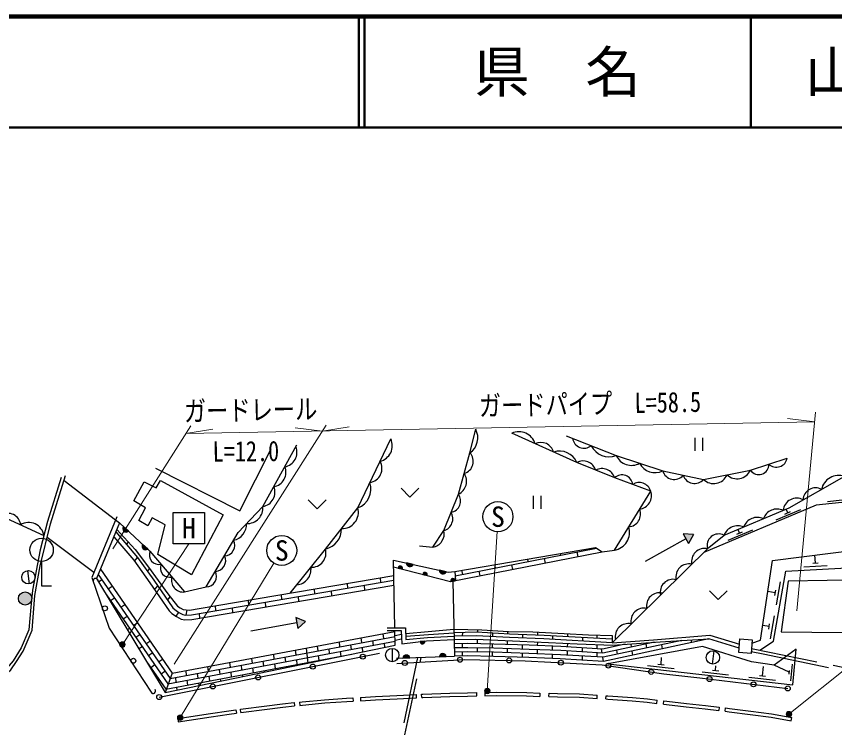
# Model space of a CAD drawing. Units: millimetres at full size, sheet at 1:1000; details may follow other scales. Extents: x 40000 to 680000, y 20000 to 380000.
# Drawn here: x 266949 to 340549, y 316022 to 380000 of the extents above; entities that cross this region are included whole.
import ezdxf
from ezdxf.enums import TextEntityAlignment as Align

# ---------------------------------------------------------------- set-up
doc = ezdxf.new("R2010")
doc.units = ezdxf.units.MM
doc.header["$LTSCALE"] = 1000
doc.linetypes.add('DASHED', pattern=[7.5, 6, -1.5])
for name, color, linetype, lineweight in [('M-BGD', 7, 'Continuous', 25), ('M-STR-HTXT', 7, 'Continuous', 13), ('M-STR-STRC', 7, 'Continuous', 25), ('M-TTL', 2, 'Continuous', 140), ('M-TTL-LINE', 7, 'Continuous', 50)]:
    doc.layers.add(name, color=color, linetype=linetype, lineweight=lineweight)
doc.layers.add('M-TTL-TXT', color=7, linetype='Continuous')
doc.styles.add('ＭＳ ゴシック', font='')
doc.styles.get('ＭＳ ゴシック').set_extended_font_data('MS Gothic')

msp = doc.modelspace()

# ---------------------------------------------------------------- hatches: boundary and pattern name
at = {"layer": 'M-BGD'}
for points in [[(276567, 334106), (277027, 333682, -0.84072)], [(327403, 332577), (327854, 333405), (326912, 333448)], [(278301, 332507), (278761, 332083, -0.84072)], [(301282, 330375, -0.4608), (301535, 330552, -0.4608), (301671, 330275)], [(302033, 330838), (302644, 330702, -0.84072)], [(303504, 329805, -0.4608), (303757, 329982, -0.4608), (303893, 329705)], [(305002, 330182), (305613, 330046, -0.84072)], [(306023, 329164, -0.4608), (306175, 329433, -0.4608), (306418, 329241)], [(267733, 328236, -1), (267733, 327036, -0.41421), (267133, 327636, -0.41421)], [(292267, 324946), (292965, 325581), (292089, 325930)], [(303675, 323813, -0.4608), (303506, 323554, -0.4608), (303277, 323762)], [(302338, 322304), (301713, 322280, -0.84072)], [(305618, 322427), (304993, 322404, -0.84072)]]:
    msp.add_hatch(color=256, dxfattribs=at).paths.add_polyline_path(points)
at = {"layer": 'M-STR-HTXT'}
for points in [[(276707, 323618, -1), (276268, 323379, -0.41421), (276368, 323718, -0.41421)], [(309524, 319440, -1), (309085, 319201, -0.41421), (309185, 319540, -0.41421)], [(336655, 317355, -1), (336215, 317115, -0.41421), (336315, 317455, -0.41421)], [(281900, 317041, -1), (281461, 316802, -0.41421), (281561, 317141, -0.41421)]]:
    msp.add_hatch(color=256, dxfattribs=at).paths.add_polyline_path(points)

# ---------------------------------------------------------------- linework, layer by layer
at = {"layer": 'M-BGD'}
for p, q in [((327967, 342095), (327967, 340921)), ((328667, 342095), (328667, 340921)), ((313424, 336874), (313424, 335701)), ((314124, 336874), (314124, 335701)), ((339894, 336373), (343872, 336801)), ((263582, 335985), (269425, 333292)), ((335290, 334710), (337502, 335641)), ((336327, 335341), (336181, 335687)), ((336069, 335233), (336585, 335450)), ((277027, 333682), (276567, 334106)), ((326912, 333448), (327403, 332577)), ((327854, 333405), (326912, 333448)), ((330966, 332890), (333178, 333821)), ((331744, 333413), (332260, 333630)), ((332002, 333521), (331862, 333855)), ((276856, 332497), (277026, 332711)), ((327157, 333013), (323498, 330951)), ((327854, 333405), (327403, 332577)), ((278761, 332083), (278301, 332507)), ((306425, 329680), (319134, 332165)), ((318829, 332188), (318846, 332109)), ((277570, 330984), (277848, 331335)), ((314429, 331245), (314519, 330824)), ((315869, 331686), (315901, 331533)), ((317374, 331821), (317463, 331400)), ((338819, 330837), (338780, 331535)), ((269222, 330960), (269222, 328786)), ((302644, 330702), (302033, 330838)), ((309948, 330682), (310012, 330382)), ((311484, 330669), (311574, 330249)), ((312909, 331184), (312957, 330957)), ((337787, 330479), (339884, 330596)), ((338574, 330823), (339063, 330850)), ((267947, 330141), (268111, 328952)), ((278755, 330065), (278935, 330292)), ((301282, 330375), (301671, 330275)), ((303504, 329805), (303893, 329705)), ((305613, 330046), (305002, 330182)), ((306398, 330080), (306456, 329248)), ((306988, 330180), (307067, 329806)), ((308540, 330094), (308629, 329673)), ((274344, 329138), (274630, 329332)), ((299674, 329491), (299711, 329071)), ((306023, 329164), (306418, 329241)), ((306220, 329202), (306352, 322455)), ((335319, 327062), (335691, 329129)), ((269222, 328786), (270112, 328786)), ((275199, 328509), (275554, 328751)), ((279380, 328425), (279661, 328775)), ((293740, 328483), (293777, 328062)), ((295261, 328314), (295298, 327885)), ((296707, 328987), (296744, 328567)), ((298228, 328819), (298266, 328389)), ((335210, 328149), (334542, 328269)), ((335166, 327907), (335253, 328390)), ((275411, 327445), (275767, 327686)), ((280547, 327482), (280790, 327786)), ((290773, 327979), (290810, 327557)), ((292293, 327809), (292331, 327380)), ((276335, 326864), (276691, 327105)), ((284838, 326972), (284875, 326548)), ((286359, 326800), (286397, 326370)), ((287805, 327476), (287843, 327052)), ((289326, 327305), (289364, 326875)), ((275896, 326566), (275980, 326622)), ((281306, 326032), (281577, 326369)), ((282271, 326623), (282206, 326143)), ((283392, 326295), (283430, 325865)), ((334771, 324023), (335143, 326089)), ((276548, 325800), (276904, 326041)), ((277472, 325218), (277828, 325460)), ((292178, 325438), (288046, 324688)), ((292089, 325930), (292267, 324946)), ((292965, 325581), (292089, 325930)), ((292965, 325581), (292267, 324946)), ((334619, 324868), (334705, 325350)), ((276931, 324851), (277116, 324977)), ((301025, 323427), (300996, 324753)), ((308416, 324832), (308414, 324591)), ((311115, 324689), (311113, 324436)), ((313815, 324618), (313813, 324340)), ((334662, 325109), (334081, 325214)), ((277685, 324154), (278041, 324395)), ((297946, 324095), (297997, 323667)), ((298982, 323852), (299033, 323424)), ((299917, 324465), (299967, 324037)), ((301006, 324323), (301580, 324439)), ((301015, 323884), (301594, 324001)), ((307064, 324574), (307062, 324264)), ((308409, 323960), (308406, 323566)), ((309764, 324514), (309761, 324203)), ((311109, 323842), (311106, 323500)), ((312463, 324385), (312460, 324075)), ((315162, 324277), (315160, 323966)), ((316514, 324467), (316512, 324200)), ((317861, 324123), (317859, 323813)), ((319167, 324354), (319168, 324049)), ((327697, 323672), (327658, 323910)), ((277967, 323137), (278253, 323331)), ((278609, 323573), (278965, 323814)), ((293021, 323171), (293180, 321821)), ((294006, 323356), (294056, 322928)), ((295041, 323113), (295092, 322685)), ((295976, 323726), (296027, 323298)), ((297012, 323482), (297062, 323054)), ((298047, 323239), (298096, 322827)), ((300018, 323609), (300062, 323230)), ((300754, 323153), (300761, 321953)), ((303675, 323813), (303277, 323762)), ((307056, 323574), (307054, 323204)), ((308404, 323196), (308401, 322826)), ((309756, 323543), (309753, 323173)), ((311103, 323130), (311100, 322760)), ((312456, 323455), (312453, 323085)), ((313808, 323723), (313805, 323404)), ((315155, 323348), (315152, 322978)), ((316507, 323603), (316504, 323282)), ((317854, 323201), (317851, 322831)), ((319170, 323500), (319172, 323122)), ((320908, 323354), (320889, 323470)), ((322290, 323271), (322242, 323564)), ((323672, 323189), (323612, 323554)), ((325054, 323106), (324994, 323472)), ((326315, 323755), (326303, 323831)), ((278822, 322509), (279178, 322750)), ((279801, 318770), (299624, 322706)), ((290065, 322617), (290116, 322189)), ((291101, 322374), (291151, 321946)), ((292036, 322987), (292086, 322559)), ((294107, 322500), (294157, 322072)), ((296077, 322870), (296130, 322425)), ((297113, 322626), (297113, 322626)), ((301147, 322259), (306352, 322455)), ((304993, 322404), (305618, 322427)), ((307051, 322834), (307048, 322464)), ((309751, 322803), (309748, 322433)), ((312450, 322715), (312447, 322345)), ((313803, 323034), (313800, 322664)), ((315149, 322608), (315146, 322237)), ((316502, 322911), (316499, 322541)), ((317848, 322460), (317845, 322090)), ((319173, 322752), (319174, 322381)), ((319644, 322724), (319582, 323098)), ((321029, 322623), (320969, 322989)), ((322411, 322541), (322351, 322906)), ((329675, 322928), (329528, 321737)), ((279034, 321444), (279390, 321686)), ((279746, 321927), (280102, 322169)), ((286125, 321878), (286175, 321450)), ((287160, 321635), (287211, 321207)), ((288095, 322248), (288145, 321820)), ((289131, 322004), (289181, 321576)), ((290166, 321761), (290217, 321333)), ((292136, 322131), (292187, 321703)), ((295142, 322257), (295146, 322223)), ((301713, 322280), (302338, 322304)), ((319768, 321975), (319706, 322349)), ((324661, 321736), (325218, 321673)), ((324939, 321705), (324964, 322332)), ((336466, 320998), (335125, 321649)), ((336601, 320231), (336750, 321724)), ((279959, 320863), (280315, 321104)), ((280971, 320912), (280348, 319193)), ((282184, 321139), (282235, 320711)), ((283220, 320896), (283270, 320468)), ((284154, 321509), (284205, 321081)), ((285190, 321265), (285240, 320837)), ((286226, 321022), (286276, 320594)), ((288196, 321392), (288246, 320964)), ((289231, 321148), (289247, 321015)), ((291202, 321518), (291214, 321418)), ((323720, 321601), (326105, 321332)), ((328626, 321047), (331010, 320778)), ((329567, 321183), (330123, 321120)), ((329845, 321151), (329860, 321590)), ((334062, 320675), (334158, 321523)), ((336449, 320824), (336484, 321172)), ((279519, 320565), (279603, 320622)), ((281249, 320526), (281300, 320098)), ((282285, 320283), (282335, 319855)), ((284255, 320653), (284306, 320225)), ((285291, 320409), (285314, 320210)), ((287261, 320779), (287281, 320613)), ((332843, 320571), (335228, 320302)), ((333784, 320707), (334341, 320644)), ((281350, 319670), (281382, 319405)), ((283321, 320040), (283348, 319807)), ((297221, 318698), (297232, 318398)), ((297912, 318741), (297910, 318440)), ((302947, 318709), (302932, 319009)), ((303411, 318731), (303397, 319031)), ((308379, 318873), (308370, 319173)), ((309077, 319193), (309086, 318893)), ((314036, 319136), (314027, 318837)), ((314856, 318811), (314866, 319110)), ((319183, 318649), (319202, 318948)), ((319983, 318598), (320002, 318897)), ((291930, 318272), (291969, 317975)), ((292414, 318317), (292432, 318017)), ((324546, 318202), (324580, 318500)), ((325164, 318132), (325198, 318430)), ((286699, 317616), (286739, 317318)), ((287141, 317372), (287101, 317670)), ((330162, 317862), (330127, 317564)), ((330691, 317498), (330726, 317796)), ((281469, 316832), (281515, 316535)), ((336634, 316646), (336685, 316942))]:
    msp.add_line(p, q, dxfattribs=at)
at = {"layer": 'M-BGD', "linetype": 'DASHED'}
for p, q in [((271239, 338263), (275872, 334709)), ((269724, 333156), (273920, 330002)), ((333069, 323150), (351438, 319357)), ((303034, 322330), (299823, 307208)), ((300173, 307208), (303360, 322342))]:
    msp.add_line(p, q, dxfattribs=at)
at = {"layer": 'M-BGD'}
for points in [[(300870, 330481), (306011, 329161), (319642, 331826), (320739, 331976), (324003, 337305), (320764, 338501), (317350, 339871), (311519, 342511)], [(303210, 332373), (304399, 332250), (305404, 333745), (306716, 337024), (307750, 340736), (308263, 342867)], [(316402, 342271), (320909, 340491), (325089, 339111), (328759, 338348), (332975, 339183), (336283, 340273)], [(291583, 328117), (294745, 332086), (297653, 335791), (300625, 341987)], [(275872, 334709), (276211, 334435), (278964, 331896), (282086, 328232), (284029, 328682), (286897, 333583), (289117, 335906), (292187, 341470)], [(279469, 339368), (287043, 335535), (289856, 341093)], [(320534, 323661), (329239, 332227), (330599, 333320), (336454, 335802), (341421, 338610), (343845, 339407)], [(257126, 334457), (253691, 329531), (253548, 327922), (256733, 317405), (258559, 317584), (262813, 319124), (264627, 319858), (265545, 320432), (266441, 321235), (266969, 321970), (267566, 322910), (268369, 324792), (268622, 327900), (269081, 330584), (270022, 334348), (271377, 338708)], [(270987, 338524), (269747, 334554), (269104, 332030), (268415, 328382), (268241, 326857), (268079, 324826), (267371, 323201), (266664, 322038), (265942, 321199), (265088, 320551), (263909, 320036), (260124, 318534)], [(301550, 337551), (302346, 336755), (303141, 337551)], [(293209, 336504), (294005, 335709), (294800, 336504)], [(346280, 323791), (344944, 336675), (338873, 336022), (328779, 331774)], [(275982, 334976), (273730, 329541), (275283, 324960), (279065, 319199)], [(276211, 334435), (274168, 329429), (280348, 319193), (301025, 323427)], [(275884, 333635), (277846, 331338), (279301, 329301), (281008, 326808), (281190, 326638), (281568, 326373), (281909, 326197), (282151, 326139), (282690, 326176), (300896, 329273)], [(275976, 333859), (277640, 332038), (278823, 330444), (280584, 328051), (281437, 326952), (281674, 326806), (281957, 326648), (282523, 326602), (283395, 326727), (300887, 329697)], [(275701, 333187), (277506, 331073), (278949, 329055), (280680, 326526), (280918, 326303), (281345, 326004), (281758, 325791), (282114, 325706), (282741, 325748), (300906, 328838)], [(300990, 325005), (300856, 331098), (305799, 330005), (306398, 330080), (319044, 332225), (319642, 331826)], [(333106, 323632), (333881, 323887), (334960, 331044), (345168, 332355), (345833, 323631)], [(333819, 322995), (335036, 323802), (336168, 330087), (344419, 330550), (344966, 323321)], [(274314, 329789), (280775, 320437), (301008, 324232)], [(274509, 330264), (280971, 320912), (300998, 324667)], [(329293, 328336), (330088, 327541), (330884, 328336)], [(275049, 327969), (280580, 319963), (301017, 323796)], [(300306, 325005), (301944, 325005), (301995, 323948), (303942, 324116), (306317, 324251)], [(300306, 324760), (301570, 324747), (301608, 323549), (303826, 323832), (306323, 323943)], [(301969, 324477), (303981, 324657), (306305, 324872)], [(306305, 324872), (308806, 324824), (311211, 324683), (313393, 324642), (316215, 324481), (318417, 324380), (320534, 324306), (320534, 323661), (324270, 323923), (329320, 324346), (332000, 323529)], [(320534, 323972), (314412, 324319), (311317, 324424), (308323, 324596), (306311, 324561)], [(301981, 324247), (304007, 324399), (306311, 324561)], [(320534, 323661), (314398, 324009), (311303, 324115), (308317, 324286), (306317, 324251)], [(306323, 323943), (308286, 323965), (312228, 323794), (317388, 323564), (320587, 323449), (324866, 323747), (329238, 324002)], [(326807, 323860), (319740, 322347), (315895, 322577), (313045, 322695), (309879, 322801), (307566, 322840), (306345, 322825)], [(331972, 323161), (329238, 324002), (319768, 321975), (315876, 322207), (313031, 322326), (309870, 322431), (307565, 322470), (306352, 322455)], [(321719, 323528), (319683, 323092), (315932, 323316), (313073, 323435), (309898, 323541), (307567, 323581), (306331, 323565)], [(324339, 323710), (319711, 322719), (315913, 322946), (313059, 323065), (309889, 323171), (307567, 323210), (306338, 323195)], [(278669, 321973), (280385, 319489), (297125, 322629)], [(301174, 321803), (307275, 322158), (312699, 322029), (319627, 321676), (325198, 320869), (328438, 320495), (336329, 319543)], [(292414, 318317), (292644, 318338), (294675, 318537), (296658, 318662), (297221, 318698)], [(297910, 318440), (299258, 318525), (301186, 318625), (302947, 318709)], [(297912, 318741), (299241, 318825), (301171, 318924), (302932, 319009)], [(303397, 319031), (303511, 319036), (305943, 319136), (307529, 319149), (308370, 319173)], [(303411, 318731), (303524, 318737), (305950, 318836), (307535, 318849), (308379, 318873)], [(309077, 319193), (310120, 319223), (312853, 319174), (314036, 319136)], [(309086, 318893), (310122, 318923), (312846, 318874), (314027, 318837)], [(314856, 318811), (315620, 318787), (317593, 318749), (319183, 318649)], [(314866, 319110), (315627, 319087), (317605, 319049), (319202, 318948)], [(320002, 318897), (320163, 318887), (322369, 318725), (323706, 318600), (324580, 318500)], [(287101, 317670), (287346, 317703), (289237, 317951), (290884, 318176), (291930, 318272)], [(287141, 317372), (287386, 317405), (289276, 317654), (290918, 317878), (291969, 317975)], [(292432, 318017), (292672, 318039), (294699, 318238), (296677, 318363), (297232, 318398)], [(319983, 318598), (320143, 318588), (322344, 318426), (323675, 318302), (324546, 318202)], [(325164, 318132), (325417, 318103), (327195, 317904), (328912, 317705), (330127, 317564)], [(325198, 318430), (325450, 318401), (327229, 318202), (328946, 318003), (330162, 317862)], [(281469, 316832), (284418, 317292), (286051, 317529), (286699, 317616)], [(281515, 316535), (284463, 316995), (286092, 317231), (286739, 317318)], [(330691, 317498), (331054, 317456), (332957, 317207), (334836, 316958), (336634, 316646)], [(330726, 317796), (331091, 317753), (332997, 317504), (334881, 317255), (336685, 316942)]]:
    msp.add_lwpolyline(points, dxfattribs=at)
for points in [[(278459, 338139), (279517, 337590), (279904, 338262), (285564, 335149), (282714, 329777), (279660, 331588), (280332, 334253), (279171, 334905), (278785, 334172), (277950, 334660), (278561, 335779), (277502, 336410)], [(336381, 329204), (335748, 324642), (343988, 324547), (343385, 329330)], [(332036, 324010), (333128, 323928), (333035, 322697), (331944, 322779)], [(337097, 323090), (335125, 321649), (333057, 321934), (328675, 323318), (320150, 321762), (336777, 319886)]]:
    msp.add_lwpolyline(points, close=True, dxfattribs=at)
at = {"layer": 'M-BGD', "linetype": 'DASHED'}
msp.add_lwpolyline([(333049, 322874), (334127, 322648), (351459, 319029)], dxfattribs=at)
at = {"layer": 'M-BGD'}
for centre, radius in [((269222, 332010), 1050), ((268029, 329546), 600), ((267733, 327636), 600), ((274913, 326753), 225), ((300757, 322553), 600), ((298106, 322405), 225), ((329602, 322333), 600), ((277472, 322036), 225), ((293604, 321511), 225), ((301882, 321844), 225), ((306854, 322133), 225), ((311271, 322063), 225), ((315933, 321864), 225), ((320195, 321594), 225), ((324047, 321036), 225), ((288691, 320535), 225), ((329306, 320390), 225), ((284613, 319725), 225), ((333239, 319916), 225), ((336329, 319543), 225), ((279801, 318770), 225)]:
    msp.add_circle(centre, radius, dxfattribs=at)
for centre, radius, start, end in [((306798, 342092), 1657, 305.07898, 27.87331), ((312135, 341077), 1561, 18.01214, 113.27171), ((299323, 341377), 1438, 283.66683, 25.08379), ((314128, 340479), 1194, 16.06172, 115.22212), ((318013, 342210), 1050, 189.13169, 307.76621), ((290877, 340781), 1308, 279.60636, 22.61983), ((315815, 339240), 1660, 22.32082, 108.96303), ((320278, 342190), 1813, 206.51111, 290.38678), ((306912, 339969), 1136, 286.42275, 42.44038), ((322272, 341109), 1497, 204.40563, 299.04275), ((335312, 340436), 984, 226.02239, 350.45025), ((289888, 338989), 1308, 279.60636, 22.61983), ((298549, 339336), 1287, 278.71516, 30.03546), ((317914, 338808), 1203, 18.29219, 117.98299), ((319624, 338130), 1199, 18.03804, 118.23715), ((324406, 340553), 1596, 208.13047, 295.31791), ((333724, 339692), 906, 214.20508, 2.26757), ((306186, 338172), 1264, 294.79313, 34.07), ((321417, 337779), 974, 7.33751, 132.15192), ((326108, 339411), 1063, 196.41233, 320.10917), ((327950, 339061), 1078, 197.89859, 318.62291), ((329672, 339273), 1299, 225.40161, 337.01601), ((331775, 339713), 1312, 226.22625, 336.19137), ((340902, 337135), 1564, 70.59928, 168.34752), ((297046, 337481), 1796, 289.77098, 18.97964), ((322963, 336981), 1089, 17.33383, 122.1556), ((288899, 337196), 1308, 279.60636, 22.61983), ((322834, 336894), 1240, 277.63774, 19.38799), ((338829, 336477), 1114, 60.92197, 178.02483), ((305857, 336417), 1052, 281.13996, 35.23512), ((337133, 335436), 1226, 61.64659, 173.5627), ((287722, 335778), 1401, 267.36289, 5.22887), ((296265, 335384), 1447, 267.40857, 16.33318), ((321950, 335223), 1138, 274.15897, 22.86675), ((335384, 334360), 1325, 66.39031, 159.56408), ((266240, 334192), 1091, 3.46715, 127.0554), ((305086, 334824), 1124, 286.45125, 29.92383), ((333612, 333609), 1325, 66.39031, 159.56408), ((268059, 333085), 1382, 8.62024, 121.90231), ((286162, 334335), 1496, 282.3178, 1.69765), ((331840, 332857), 1325, 66.39031, 159.56408), ((276834, 333934), 318, 147.1969, 307.41463), ((294336, 333904), 1864, 282.69375, 1.048), ((304197, 333471), 1238, 279.39925, 12.82942), ((320435, 333614), 1666, 280.50568, 16.52005), ((330111, 332402), 1040, 61.97953, 196.6522), ((285646, 332424), 948, 271.09352, 28.23134), ((278568, 332335), 318, 147.1969, 307.41463), ((293514, 331728), 1282, 266.69592, 16.20378), ((328839, 330975), 1163, 76.27481, 192.796), ((279788, 331578), 883, 158.94037, 281.9357), ((284828, 331027), 948, 271.09352, 28.23134), ((280737, 330379), 836, 156.38292, 284.49315), ((301485, 330355), 203, 336.64812, 174.5715), ((302351, 330823), 318, 177.42747, 337.6452), ((327430, 329588), 1163, 76.27481, 192.796), ((284011, 329631), 948, 271.09352, 28.23134), ((292047, 330262), 1406, 275.26177, 7.63793), ((303707, 329785), 203, 336.64812, 174.5715), ((305319, 330167), 318, 177.42747, 337.6452), ((274079, 329212), 225, 18.73554, 198.73554), ((281943, 329265), 1043, 163.02411, 277.85197), ((306214, 329233), 203, 2.10028, 200.02367), ((326020, 328201), 1163, 76.27481, 192.796), ((324795, 326996), 1163, 76.27481, 192.796), ((323385, 325609), 1163, 76.27481, 192.796), ((321976, 324222), 1163, 76.27481, 192.796), ((303480, 323756), 203, 178.32323, 16.24661), ((302028, 322237), 318, 12.04829, 172.26602), ((305307, 322361), 318, 12.04829, 172.26602), ((279253, 319323), 225, 213.28162, 33.28162)]:
    msp.add_arc(centre, radius, start, end, dxfattribs=at)
at = {"layer": 'M-STR-HTXT'}
for p, q in [((338756, 343526), (336319, 343822)), ((337137, 326534), (338840, 344409)), ((275638, 332092), (282630, 343174)), ((281134, 321742), (294804, 343220)), ((282184, 342467), (338756, 343526)), ((294471, 342697), (292034, 342993)), ((294471, 342697), (296895, 343084)), ((282184, 342467), (284608, 342855)), ((309304, 319320), (310182, 333650)), ((276488, 323498), (282466, 332564)), ((281680, 316921), (290121, 330804)), ((336435, 317235), (349668, 327828))]:
    msp.add_line(p, q, dxfattribs=at)
for centre in [(276488, 323498), (309304, 319320), (336435, 317235), (281680, 316921)]:
    msp.add_circle(centre, 250, dxfattribs=at)
at = {"layer": 'M-STR-STRC'}
msp.add_lwpolyline([(281060, 335376), (283873, 335376), (283873, 332564), (281060, 332564)], close=True, dxfattribs=at)
for centre in [(310265, 334998), (290822, 331957)]:
    msp.add_circle(centre, 1350, dxfattribs=at)
at = {"layer": 'M-TTL'}
msp.add_line((680000, 380000), (40000, 380000), dxfattribs=at)
at = {"layer": 'M-TTL-LINE'}
for p, q in [((297750, 380000), (297750, 370000)), ((298250, 380000), (298250, 370000)), ((333000, 380000), (333000, 370000)), ((40000, 370000), (680000, 370000))]:
    msp.add_line(p, q, dxfattribs=at)

# ---------------------------------------------------------------- texts
at = {"layer": 'M-STR-HTXT', "style": 'ＭＳ ゴシック', "width": 0.8}
for s, rotation, p in [('ガードパイプ\u3000L=58.5', 1.072, (318570, 343693)), ('ガードレール', 1.072, (288046, 343122)), ('L=12.0', 0.462, (287605, 339422))]:
    msp.add_text(s, height=1833, rotation=rotation, dxfattribs=at).set_placement(p, align=Align.BOTTOM_CENTER)
at = {"layer": 'M-STR-STRC', "style": 'ＭＳ ゴシック'}
for s, p in [('S', (310265, 334998)), ('H', (282466, 333970)), ('S', (290822, 331957))]:
    msp.add_text(s, height=1833, dxfattribs=at).set_placement(p, align=Align.MIDDLE_CENTER)
at = {"layer": 'M-TTL-TXT', "style": 'ＭＳ ゴシック'}
for s, p in [('県\u3000名', (315625, 375000)), ('山\u3000口\u3000県', (350375, 375000))]:
    msp.add_text(s, height=3666, dxfattribs=at).set_placement(p, align=Align.MIDDLE_CENTER)

doc.saveas('drawing.dxf')
